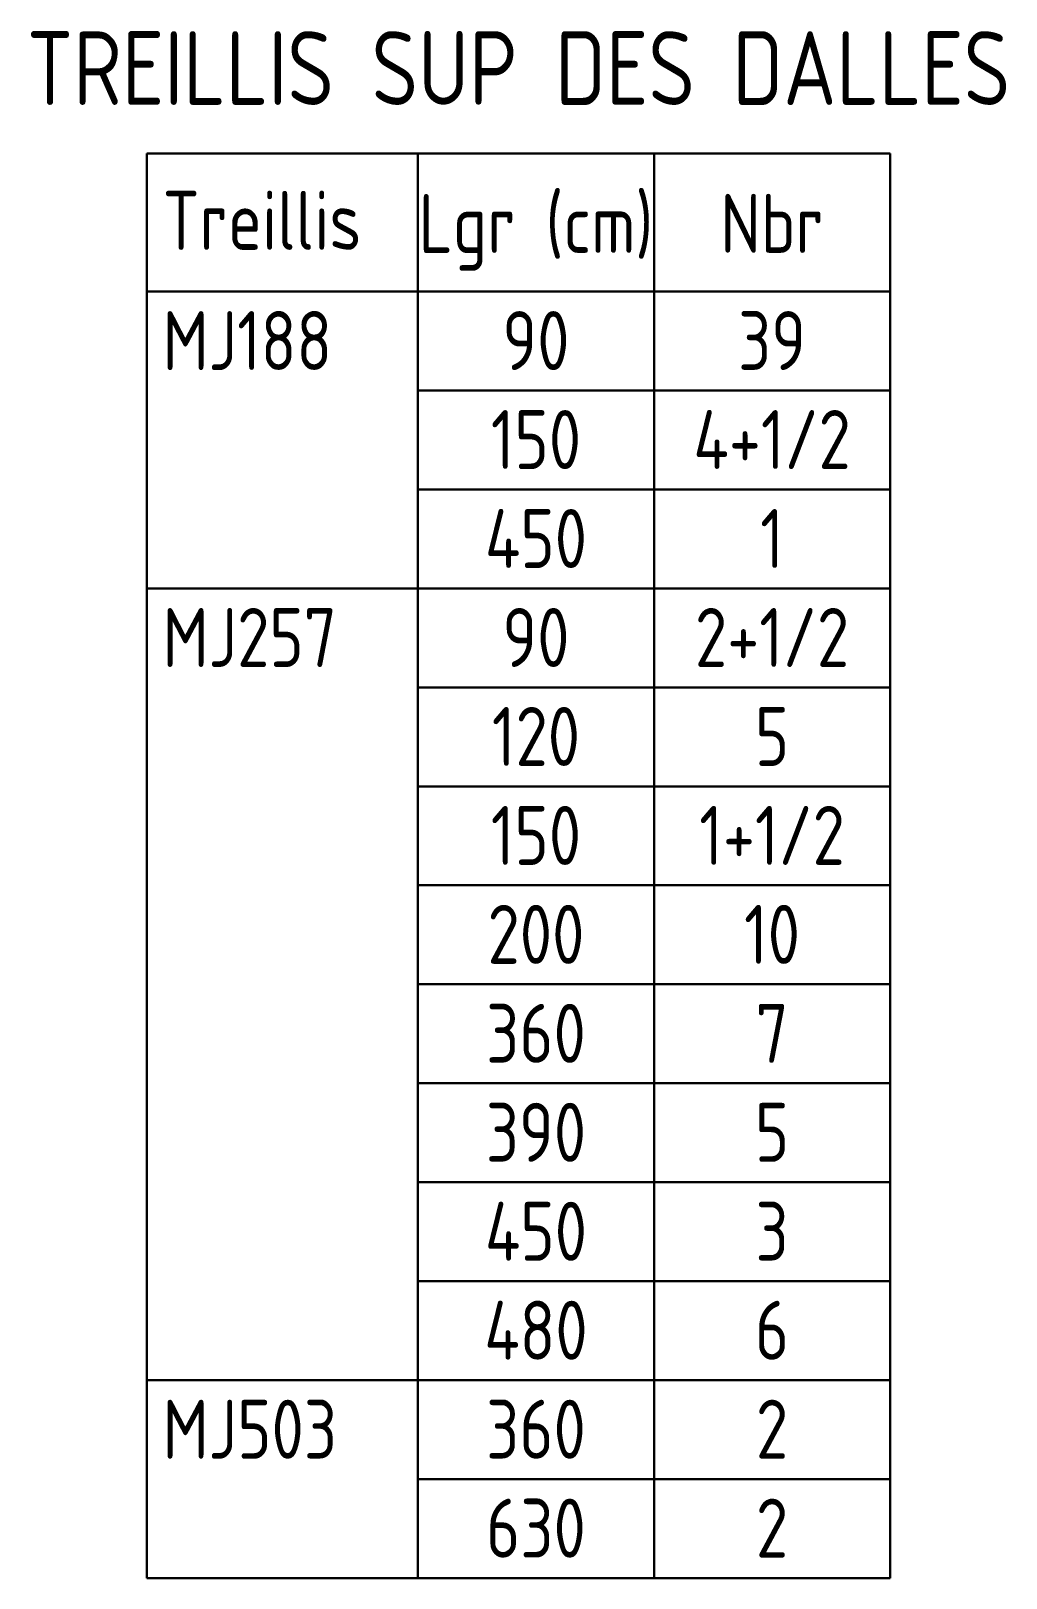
# Model space of a CAD drawing. Header units: millimetres. Extents: x 17309 to 23034, y -25578 to -23590.
# Drawn here: x 17309 to 17639, y -25481 to -24956 of the extents above; entities that cross this region are included whole.
import ezdxf
from ezdxf.enums import TextEntityAlignment as Align

# ---------------------------------------------------------------- set-up
doc = ezdxf.new("R2010")
doc.units = ezdxf.units.MM
doc.layers.add('000-Arm_sup_txt', color=3, linetype='Continuous', lineweight=30)
doc.styles.add('MATTE_TXT', font='isocpeur.ttf', dxfattribs={"width": 0.8})

msp = doc.modelspace()

# ---------------------------------------------------------------- linework, layer by layer
at = {"layer": '000-Arm_sup_txt'}
for p, q in [((17348.1, -24997.69), (17600.07, -24997.69)), ((17348.1, -24997.69), (17348.1, -25480.74)), ((17439.99, -24997.69), (17439.99, -25480.74)), ((17520.03, -24997.69), (17520.03, -25480.74)), ((17600.07, -24997.69), (17600.07, -25480.74)), ((17348.1, -25044.48), (17600.07, -25044.48)), ((17439.99, -25078.04), (17600.07, -25078.04)), ((17439.99, -25111.6), (17600.07, -25111.6)), ((17348.1, -25145.16), (17600.07, -25145.16)), ((17439.99, -25178.72), (17600.07, -25178.72)), ((17439.99, -25212.28), (17600.07, -25212.28)), ((17439.99, -25245.83), (17600.07, -25245.83)), ((17439.99, -25279.39), (17600.07, -25279.39)), ((17439.99, -25312.95), (17600.07, -25312.95)), ((17439.99, -25346.51), (17600.07, -25346.51)), ((17439.99, -25380.07), (17600.07, -25380.07)), ((17348.1, -25413.62), (17600.07, -25413.62)), ((17439.99, -25447.18), (17600.07, -25447.18)), ((17348.1, -25480.74), (17600.07, -25480.74))]:
    msp.add_line(p, q, dxfattribs=at)

# ---------------------------------------------------------------- texts
at = {"layer": '000-Arm_sup_txt', "style": 'MATTE_TXT', "width": 0.8}
for s, height, p in [('TREILLIS SUP DES DALLES', 25, (17474.09, -24981.21)), ('Lgr (cm)', 20, (17480.01, -25031.42)), ('Nbr', 20, (17560.05, -25031.42)), ('90', 20, (17480.01, -25071.12)), ('39', 20, (17560.05, -25071.12)), ('150', 20, (17480.01, -25104.68)), ('4+1/2', 20, (17560.05, -25104.68)), ('450', 20, (17480.01, -25138.24)), ('1', 20, (17560.05, -25138.24)), ('90', 20, (17480.01, -25171.8)), ('2+1/2', 20, (17560.05, -25171.8)), ('120', 20, (17480.01, -25205.36)), ('5', 20, (17560.05, -25205.36)), ('150', 20, (17480.01, -25238.92)), ('1+1/2', 20, (17560.05, -25238.92)), ('200', 20, (17480.01, -25272.47)), ('10', 20, (17560.05, -25272.47)), ('360', 20, (17480.01, -25306.03)), ('7', 20, (17560.05, -25306.03)), ('390', 20, (17480.01, -25339.59)), ('5', 20, (17560.05, -25339.59)), ('450', 20, (17480.01, -25373.15)), ('3', 20, (17560.05, -25373.15)), ('480', 20, (17480.01, -25406.71)), ('6', 20, (17560.05, -25406.71)), ('360', 20, (17480.01, -25440.27)), ('2', 20, (17560.05, -25440.27)), ('630', 20, (17480.01, -25473.82)), ('2', 20, (17560.05, -25473.82))]:
    msp.add_text(s, height=height, dxfattribs=at).set_placement(p, align=Align.CENTER)
for s, p in [('Treillis', (17353.39, -25030.36)), ('MJ188', (17353.39, -25071.12)), ('MJ257', (17353.39, -25171.8)), ('MJ503', (17353.39, -25440.27))]:
    msp.add_text(s, height=20, dxfattribs=at).set_placement(p)

doc.saveas('drawing.dxf')
